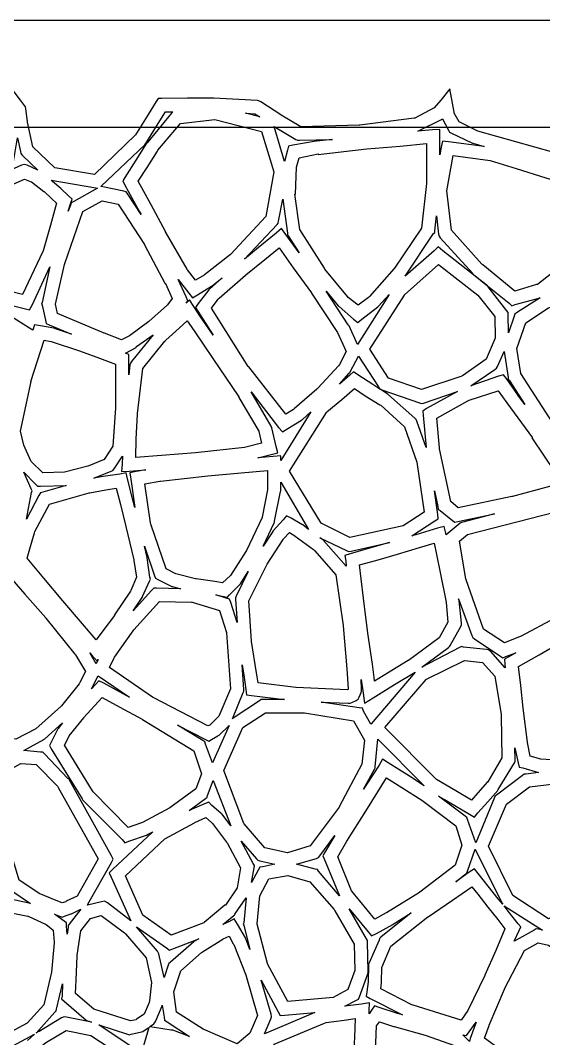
# Model space of a CAD drawing. Extents: x 0 to 84.1, y 0 to 54.9.
# Drawn here: x 56.65 to 67.72, y 33.32 to 54.87 of the extents above; entities that cross this region are included whole.
import ezdxf

# ---------------------------------------------------------------- set-up
doc = ezdxf.new("R2010")
doc.units = 0
doc.layers.add('Layer_1', color=7, linetype='CONTINUOUS')

msp = doc.modelspace()

# ---------------------------------------------------------------- linework, layer by layer
at = {"layer": 'Layer_1', "color": 7}
for points in [[(78.731181, 54.867691), (69.558958, 54.867691), (60.386736, 54.867691), (51.223333, 54.867691), (42.051111, 54.867691), (32.878889, 54.867691), (23.715486, 54.867691), (14.543264, 54.867691), (5.371042, 54.867691), (5.371042, 54.867706)], [(68.341875, 51.960549), (66.331042, 52.524993), (66.304597, 52.533798), (65.934181, 52.719007), (65.828347, 52.904215), (65.828347, 52.921854), (65.79307, 53.115882), (65.740153, 53.415743), (65.546125, 53.177618), (65.405014, 53.018868), (64.99932, 52.798382), (64.981681, 52.798382), (63.835153, 52.648451), (63.817514, 52.648451), (62.582792, 52.613173), (62.168278, 52.860118), (62.159473, 52.868923), (61.736139, 53.142326), (61.709695, 53.159965), (61.665598, 53.16877), (60.739556, 53.221687), (60.730751, 53.221687), (60.183945, 53.221687), (59.63714, 53.212881), (59.566584, 53.212881), (59.522487, 53.151145), (59.293181, 52.780729), (59.081515, 52.44559), (58.217209, 51.607743), (57.379362, 51.748854), (56.911931, 52.189826), (56.797279, 52.710173), (56.797279, 52.727812), (56.762001, 52.992395), (56.753196, 53.036493), (56.735557, 53.062937), (56.647362, 53.17759), (56.497432, 53.380437)], [(59.716458, 52.930702), (59.875208, 52.930702), (59.848764, 52.904257), (59.328417, 52.278077), (59.319612, 52.269271), (59.090306, 51.907674), (58.861, 51.546077), (58.816903, 51.475521), (58.852181, 51.396146), (59.160862, 50.831702), (59.204959, 50.761146), (58.922737, 51.193299), (58.887459, 51.237396), (58.834542, 51.255035), (58.39357, 51.34323), (58.349473, 51.352035), (58.358278, 51.36084), (59.28432, 52.233965), (59.293125, 52.251604), (59.30193, 52.26041), (59.531236, 52.630826), (59.716444, 52.930687), (59.716458, 52.930702)], [(61.409792, 52.904257), (61.612639, 52.886618), (61.718472, 52.824882), (61.409792, 52.904257), (61.409792, 52.904257)], [(32.878889, 52.609928), (42.051111, 52.609928), (51.223333, 52.609928), (60.386736, 52.609928), (69.558958, 52.609928), (78.704722, 52.609928), (78.731166, 52.609928), (79.357347, 52.539372), (79.94825, 52.354164), (80.450958, 52.089581), (80.90075, 51.719164), (81.297625, 51.234094), (81.597486, 50.687289), (81.756236, 50.166942), (81.835611, 49.390831), (81.835611, 43.993331), (81.835611, 38.472358), (81.835611, 32.960206)], [(60.765972, 52.77198), (61.75375, 52.516216), (62.009514, 51.66073), (61.841944, 50.717049), (61.092292, 49.91448), (60.545486, 49.482327), (60.536681, 49.473522), (60.351472, 49.367688), (60.183903, 49.588174), (60.175098, 49.605813), (59.716487, 50.390744), (59.716487, 50.399549), (59.416625, 50.963994), (59.143194, 51.46666), (59.328403, 51.757701), (59.548889, 52.10166), (59.557694, 52.119299), (60.033944, 52.683743), (60.765958, 52.771937), (60.765972, 52.77198)], [(62.018333, 52.622021), (62.476944, 52.348618), (62.512222, 52.330979), (62.556319, 52.330979), (63.253056, 52.348618), (62.917917, 52.31334), (62.909111, 52.31334), (62.415222, 52.225146), (62.327028, 52.207507), (62.300584, 52.119313), (62.238848, 51.881188), (62.018362, 52.622021), (62.018333, 52.622021)], [(65.581389, 52.780785), (65.713681, 52.54266), (65.731319, 52.498563), (65.775417, 52.480924), (66.207569, 52.278077), (66.216375, 52.269271), (66.22518, 52.269271), (66.463305, 52.198716), (65.713652, 52.29573), (65.581389, 52.313326), (65.554945, 52.181035), (65.5285, 52.022285), (65.5285, 52.41034), (65.5285, 52.560271), (65.36975, 52.551465), (65.06107, 52.525021), (65.087514, 52.533827), (65.563764, 52.771952), (65.581403, 52.780757), (65.581389, 52.780785)], [(56.585556, 52.383938), (56.647292, 52.092897), (56.656097, 52.048799), (56.682541, 52.013522), (57.01768, 51.696022), (57.000041, 51.704827), (56.788375, 51.801841), (56.735458, 51.81948), (56.673722, 51.801841), (55.615388, 51.325591), (56.435597, 51.81948), (56.488513, 51.854758), (56.506152, 51.916494), (56.585556, 52.383882), (56.585556, 52.383938)], [(65.24625, 52.260523), (65.24625, 51.907745), (65.24625, 51.422675), (65.24625, 51.41387), (65.140417, 50.470189), (64.567153, 49.623523), (64.558347, 49.614717), (64.038, 49.023815), (64.029195, 49.015009), (64.02039, 49.006204), (63.799903, 48.838635), (63.588237, 49.006204), (63.570598, 49.023843), (63.094348, 49.605926), (63.085543, 49.623565), (62.565195, 50.443773), (62.459362, 51.193426), (62.468167, 51.193426), (62.494612, 51.757871), (62.547528, 51.960718), (62.953223, 52.040093), (62.953223, 52.031288), (63.985098, 52.14594), (64.690653, 52.207676), (65.246278, 52.260593), (65.24625, 52.260523)], [(65.810694, 52.004773), (66.595625, 51.898939), (67.142431, 51.73137), (67.768611, 51.537342), (68.10375, 51.440328), (68.315417, 51.369773), (68.280139, 51.122828), (68.236042, 50.752412), (68.236042, 50.743606), (68.147847, 50.143884), (68.077292, 49.755829), (67.892083, 49.508884), (67.592222, 49.279579), (67.574583, 49.279579), (67.115972, 49.138467), (66.436875, 49.694092), (66.42807, 49.702898), (66.419264, 49.711703), (65.775445, 50.426078), (65.678431, 51.263925), (65.810723, 52.004759), (65.810694, 52.004773)], [(56.735486, 51.510799), (56.876597, 51.449063), (56.885403, 51.449063), (57.141166, 51.246216), (57.149972, 51.246216), (57.308722, 51.096285), (57.414555, 50.999271), (57.282263, 50.531841), (57.132333, 49.993855), (57.123528, 49.976216), (56.691375, 49.067813), (55.6595, 49.323577), (54.768736, 49.843924), (54.54825, 50.293716), (55.483111, 50.955174), (55.50075, 50.96398), (56.735472, 51.510785), (56.735486, 51.510799)], [(57.299931, 51.484355), (58.243611, 51.325605), (58.278889, 51.3168), (57.776181, 51.034577), (57.723264, 51.008133), (57.705625, 50.955217), (57.661528, 50.831744), (57.714444, 51.008133), (57.740889, 51.087508), (57.670333, 51.149244), (57.502764, 51.307994), (57.326375, 51.457925), (57.326375, 51.46673), (57.317569, 51.46673), (57.299931, 51.484369), (57.299931, 51.484355)], [(62.203542, 51.087424), (62.300556, 50.364229), (62.300556, 50.337785), (62.318194, 50.311341), (62.5475, 49.949743), (62.265278, 50.337799), (62.177083, 50.461271), (62.062431, 50.364257), (61.647917, 50.029118), (61.392153, 49.817452), (62.080069, 50.549466), (62.106514, 50.57591), (62.115319, 50.620007), (62.203513, 51.087438), (62.203542, 51.087424)], [(58.375903, 51.052146), (58.719861, 50.98159), (59.275486, 50.126104), (59.275486, 50.117299), (59.707639, 49.30591), (59.716444, 49.297105), (59.857555, 48.979605), (59.760541, 48.847313), (59.742903, 48.829674), (59.372486, 48.503355), (59.363681, 48.494549), (58.957986, 48.194688), (58.940347, 48.185883), (58.790417, 48.106508), (58.428819, 48.247619), (58.420014, 48.247619), (57.432236, 48.662133), (57.388139, 48.86498), (57.582167, 49.702827), (57.590972, 49.720466), (57.970208, 50.822897), (58.375903, 51.052202), (58.375903, 51.052146)], [(65.457917, 50.734646), (65.502014, 50.34659), (65.510819, 50.302493), (65.537263, 50.267215), (66.22518, 49.508743), (66.233985, 49.499938), (66.242791, 49.491132), (66.533832, 49.253007), (66.992444, 48.882591), (67.05418, 48.829674), (67.124735, 48.856118), (67.653902, 48.997229), (67.151194, 48.679729), (67.115916, 48.653285), (67.098277, 48.609188), (66.983624, 48.25641), (66.974819, 48.644466), (66.974819, 48.688563), (66.948375, 48.723841), (66.5515, 49.226549), (66.542694, 49.235354), (66.533889, 49.252993), (65.590208, 49.993827), (65.493194, 50.073202), (65.405, 49.993827), (64.796458, 49.45584), (65.396181, 50.355424), (65.422625, 50.381868), (65.422625, 50.417146), (65.457903, 50.734646), (65.457917, 50.734646)], [(62.124167, 50.055577), (62.424028, 49.632243), (62.812083, 49.103077), (62.812083, 49.094271), (63.350069, 48.282883), (63.358875, 48.265244), (63.544083, 47.859549), (63.402972, 47.586146), (63.385333, 47.559702), (62.944361, 47.083452), (62.926722, 47.065813), (62.450472, 46.651299), (62.432833, 46.633661), (62.265264, 46.536647), (61.480333, 47.533244), (61.471528, 47.542049), (60.695417, 48.776771), (60.836528, 48.970799), (60.845333, 48.979605), (60.854138, 48.98841), (61.409763, 49.473479), (61.418569, 49.482285), (61.824263, 49.808604), (62.124124, 50.055549), (62.124167, 50.055577)], [(55.553666, 49.059008), (56.726653, 48.767966), (56.841305, 48.741522), (56.894222, 48.838536), (57.273458, 49.649925), (57.105889, 48.900272), (57.097083, 48.864994), (57.105889, 48.83855), (57.176444, 48.52105), (57.194083, 48.450494), (57.255819, 48.42405), (57.732069, 48.230022), (57.370472, 48.344675), (57.361667, 48.35348), (57.352861, 48.35348), (57.070639, 48.406397), (56.947167, 48.424036), (56.911889, 48.309383), (56.841334, 48.35348), (55.897653, 48.944383)], [(65.502014, 49.702785), (66.331042, 49.050146), (66.692639, 48.600354), (66.701444, 48.141743), (66.507416, 47.700771), (66.004708, 47.347993), (65.96943, 47.330354), (65.140403, 47.056952), (64.443666, 47.295077), (64.046791, 47.912438), (64.778805, 49.050146), (64.778805, 49.058951), (65.502, 49.702771), (65.502014, 49.702785)], [(60.915903, 49.420591), (60.651319, 49.182466), (60.642514, 49.173661), (60.633709, 49.164855), (60.413223, 48.873814), (60.351487, 48.794439), (60.404403, 48.715064), (60.730723, 48.203536), (60.571973, 48.432841), (60.4485, 48.61805), (60.316209, 48.812077), (60.228014, 48.953189), (60.157459, 48.882633), (60.192737, 48.93555), (60.157459, 49.014925), (59.989889, 49.385341), (60.210375, 49.0943), (60.28975, 48.997286), (60.395584, 49.059022), (60.695445, 49.24423), (60.70425, 49.253036), (60.915917, 49.420605), (60.915903, 49.420591)], [(63.120764, 49.138397), (63.376528, 48.829716), (63.385333, 48.820911), (63.394138, 48.812106), (63.702819, 48.547522), (63.791013, 48.476967), (63.879208, 48.547522), (64.214347, 48.803286), (64.223152, 48.812092), (64.231957, 48.820897), (64.452444, 49.067841), (63.782166, 48.009508), (63.605777, 48.406383), (63.596972, 48.415188), (63.588166, 48.423994), (63.120736, 49.138369), (63.120764, 49.138397)], [(68.306597, 48.935564), (68.765208, 48.626883), (68.774014, 48.618078), (69.15325, 48.133008), (69.223805, 47.083495), (69.223805, 47.074689), (69.223805, 47.065884), (69.162069, 46.051648), (68.906305, 45.575398), (68.888666, 45.548954), (68.729916, 45.381384), (68.66818, 45.310829), (68.333041, 45.76944), (67.900889, 46.360342), (67.909694, 46.360342), (67.239416, 47.392217), (67.160041, 47.921384), (67.34525, 48.46819), (67.830319, 48.78569), (67.847958, 48.794495), (68.306569, 48.935606), (68.306597, 48.935564)], [(60.175069, 48.512202), (60.210347, 48.459286), (60.342639, 48.274077), (60.721875, 47.709633), (61.268681, 46.898244), (61.268681, 46.889439), (61.692014, 46.175064), (61.692014, 46.166258), (61.75375, 45.919314), (61.392153, 45.831119), (60.351458, 45.716467), (59.637083, 45.66355), (59.090278, 45.619453), (59.099083, 46.007508), (59.125527, 46.536675), (59.125527, 46.54548), (59.24018, 47.49798), (59.707611, 48.080064), (59.716416, 48.088869), (59.725221, 48.097674), (60.007444, 48.353438), (60.175013, 48.512188), (60.175069, 48.512202)], [(57.15, 48.097717), (57.299931, 48.071272), (57.899653, 47.877245), (58.322986, 47.718495), (58.658125, 47.595022), (58.658125, 47.180508), (58.658125, 46.6778), (58.658125, 46.668995), (58.605208, 45.857606), (58.42, 45.575384), (58.093681, 45.443092), (58.076042, 45.434287), (57.582153, 45.310814), (57.123542, 45.293176), (56.876597, 45.531301), (56.867792, 45.548939), (56.717861, 45.875259), (56.647306, 46.17512), (56.876611, 47.224634), (56.867806, 47.224634), (57.150028, 48.097759), (57.15, 48.097717)], [(59.460694, 48.212341), (59.002083, 47.647897), (58.975639, 47.612619), (58.966834, 47.577341), (58.94039, 47.365674), (58.94039, 47.700813), (58.94039, 47.797827), (58.869834, 47.824271), (59.09914, 47.947744), (59.09914, 47.956549), (59.107945, 47.965354), (59.460723, 48.212299), (59.460694, 48.212341)], [(66.886667, 47.859507), (66.974861, 47.312701), (66.974861, 47.277424), (66.9925, 47.250979), (67.327639, 46.739452), (67.177708, 46.933479), (67.177708, 46.942285), (66.939583, 47.286243), (66.877847, 47.365618), (66.772014, 47.339174), (66.181111, 47.136327), (66.692639, 47.480285), (66.727917, 47.506729), (66.745556, 47.542007), (66.886667, 47.859507), (66.886667, 47.859507)], [(63.808681, 47.762507), (64.232014, 47.109868), (64.258458, 47.065771), (64.108528, 47.162785), (63.791028, 47.365632), (63.702833, 47.427368), (63.623458, 47.356813), (63.402972, 47.171604), (63.605819, 47.40091), (63.623458, 47.409715), (63.632263, 47.427354), (63.808652, 47.762493), (63.808681, 47.762507)], [(61.533264, 47.004049), (62.115347, 46.254396), (62.194722, 46.157382), (62.309375, 46.227938), (62.600417, 46.404327), (62.609222, 46.413132), (62.618027, 46.421937), (62.794416, 46.580687), (62.159416, 45.557632), (62.159416, 45.654646), (62.000666, 45.637007), (61.674347, 45.610563), (61.956569, 45.681118), (62.09768, 45.716396), (62.062402, 45.848688), (61.974208, 46.245563), (61.965403, 46.263202), (61.956597, 46.28084), (61.533264, 47.004035), (61.533264, 47.004049)], [(63.720486, 47.074576), (63.949792, 46.924646), (64.258472, 46.730618), (64.276111, 46.721813), (64.778819, 46.263202), (65.043403, 45.522368), (65.193333, 44.464035), (64.752361, 44.172993), (63.623472, 43.926049), (63.014931, 44.22591), (62.344653, 45.32834), (63.129583, 46.571882), (63.138389, 46.580687), (63.455889, 46.845271), (63.720472, 47.074576), (63.720486, 47.074576)], [(64.267292, 47.065771), (64.302569, 47.048132), (65.096319, 46.774729), (65.140417, 46.75709), (65.184514, 46.765896), (65.898889, 47.01284), (65.24625, 46.651243), (65.166875, 46.598326), (65.17568, 46.510132), (65.237416, 45.831035), (65.043389, 46.38666), (65.02575, 46.421937), (64.999306, 46.448382), (64.443681, 46.942271), (64.434875, 46.951076), (64.42607, 46.959881), (64.26732, 47.065715), (64.267292, 47.065771)], [(66.763194, 47.030493), (66.948403, 46.774729), (67.486389, 46.033896), (67.477584, 46.033896), (67.971472, 45.301882), (68.077306, 45.081396), (67.85682, 45.002021), (67.848014, 45.002021), (67.063084, 44.790354), (67.054278, 44.790354), (65.916528, 44.552215), (65.757778, 44.684507), (65.519653, 45.804576), (65.519653, 45.822215), (65.466736, 46.448396), (66.119375, 46.818812), (66.145819, 46.827618), (66.76318, 47.030465), (66.763194, 47.030493)], [(58.808056, 45.645855), (58.79925, 45.478285), (58.790445, 45.319535), (58.949195, 45.32834), (59.301973, 45.354785), (59.099125, 45.319507), (58.966834, 45.293063), (58.984473, 45.160771), (59.072667, 44.561049), (59.037389, 44.69334), (58.913917, 45.16959), (58.887473, 45.293063), (58.755181, 45.266618), (58.402403, 45.213702), (58.199556, 45.178424), (58.569973, 45.328355), (58.605251, 45.345993), (58.631695, 45.381271), (58.808084, 45.645855), (58.808056, 45.645855)], [(56.717847, 45.310758), (56.964792, 45.054994), (57.008889, 45.010897), (57.070625, 45.010897), (57.617431, 45.028536), (57.123542, 44.887425), (57.070625, 44.869786), (57.035347, 44.816869), (56.779583, 44.314161), (56.885417, 44.878605), (56.894222, 44.913883), (56.876583, 44.95798), (56.717833, 45.310758), (56.717847, 45.310758)], [(61.877222, 45.346008), (61.877222, 45.213716), (61.877222, 44.957952), (61.877222, 44.931508), (61.762569, 44.358244), (61.762569, 44.349439), (61.43625, 43.652702), (61.418611, 43.626258), (61.092292, 43.12355), (60.924722, 42.9648), (60.765972, 42.991244), (60.369097, 43.05298), (60.351458, 43.05298), (59.936944, 43.158814), (59.734097, 43.264647), (59.407778, 44.208327), (59.398972, 44.234772), (59.28432, 45.063799), (59.60182, 45.116716), (59.610625, 45.116716), (60.616042, 45.231369), (61.321597, 45.293105), (61.877222, 45.346022), (61.877222, 45.346008)], [(62.159444, 45.099049), (62.750347, 44.093632), (62.626875, 44.190646), (62.61807, 44.199452), (62.609264, 44.199452), (62.379959, 44.331743), (62.282945, 44.38466), (62.212389, 44.296465), (62.000723, 44.06716), (61.991917, 44.058355), (61.991917, 44.049549), (61.78907, 43.740869), (62.018376, 44.234758), (62.027181, 44.252396), (62.027181, 44.270035), (62.150653, 44.896216), (62.159459, 44.913855), (62.159459, 44.931494), (62.159459, 45.099063), (62.159444, 45.099049)], [(58.675764, 44.966743), (58.763958, 44.622785), (58.878611, 44.155354), (59.046181, 43.449799), (59.046181, 43.440993), (59.107917, 43.088216), (58.984444, 42.805993), (58.975639, 42.788355), (58.6405, 42.285646), (58.6405, 42.276841), (58.393556, 41.950521), (58.252445, 41.756494), (57.961403, 42.100452), (57.546889, 42.585521), (57.141195, 43.061771), (56.788417, 43.485105), (56.858972, 43.732049), (56.947167, 44.023091), (56.955972, 44.049535), (57.264653, 44.631618), (58.1025, 44.869743), (58.120139, 44.869743), (58.455278, 44.93148), (58.675764, 44.966757), (58.675764, 44.966743)], [(65.413819, 44.913827), (65.484375, 44.578688), (65.49318, 44.525771), (65.537278, 44.499327), (65.793041, 44.28766), (65.845958, 44.252382), (65.907694, 44.261188), (66.683805, 44.428757), (66.013528, 44.252368), (65.987083, 44.243563), (65.960639, 44.225924), (65.704875, 44.014257), (65.660778, 43.97898), (65.651973, 44.014257), (65.616695, 44.155368), (65.475584, 44.120091), (65.016973, 43.97898), (64.937598, 43.961341), (65.422667, 44.278841), (65.493223, 44.322938), (65.484417, 44.411132), (65.413862, 44.913841), (65.413819, 44.913827)], [(68.430069, 44.54341), (68.685833, 43.643827), (68.677028, 43.643827), (68.871056, 42.753063), (68.64175, 42.611952), (68.64175, 42.620757), (67.962653, 42.215062), (67.248278, 41.835826), (67.230639, 41.827021), (66.8955, 41.694729), (66.454528, 41.985771), (66.084111, 43.026465), (66.075306, 43.05291), (65.943014, 43.84666), (66.110584, 43.987771), (67.953848, 44.464021), (67.962653, 44.464021), (68.430084, 44.543396), (68.430069, 44.54341)], [(62.344653, 44.031896), (62.459306, 43.961341), (62.468111, 43.952535), (62.856166, 43.670313), (62.873805, 43.652674), (63.323597, 43.132327), (63.482347, 42.065174), (63.482347, 42.056369), (63.561722, 41.147966), (63.588166, 40.724633), (63.588166, 40.715827), (63.579361, 40.707022), (63.579361, 40.698217), (63.570556, 40.698217), (62.485764, 40.751133), (62.476959, 40.751133), (61.683209, 40.848147), (61.647931, 41.059814), (61.542097, 41.721272), (61.542097, 41.730078), (61.480361, 42.585564), (61.868417, 43.361675), (62.212375, 43.882022), (62.221181, 43.899661), (62.344653, 44.031953), (62.344653, 44.031896)], [(59.275486, 43.740869), (59.487153, 43.114688), (59.504792, 43.061771), (59.557708, 43.035327), (59.839931, 42.894216), (59.848736, 42.885411), (59.866375, 42.885411), (60.033944, 42.841314), (59.531236, 42.850119), (59.4695, 42.850119), (59.425403, 42.806022), (59.037347, 42.373869), (59.222555, 42.656091), (59.231361, 42.664896), (59.231361, 42.673702), (59.381291, 43.000021), (59.39893, 43.044118), (59.390125, 43.088216), (59.328389, 43.49391), (59.328389, 43.502715), (59.275472, 43.74084), (59.275486, 43.740869)], [(62.988472, 43.917258), (63.552917, 43.652674), (63.597014, 43.62623), (63.649931, 43.635035), (64.461319, 43.820244), (64.090903, 43.71441), (63.632292, 43.582119), (63.517639, 43.546841), (63.535278, 43.423369), (63.544083, 43.317535), (63.067833, 43.864341), (63.059028, 43.873146), (63.041389, 43.881952), (62.988472, 43.917229), (62.988472, 43.917258)], [(65.405, 43.802605), (65.457917, 43.56448), (65.537292, 43.185244), (65.660764, 42.559063), (65.660764, 42.550258), (65.696042, 42.135744), (65.510833, 41.800605), (64.867014, 41.324355), (64.858209, 41.324355), (64.417236, 41.050952), (64.143834, 40.883383), (64.135028, 40.962758), (64.09975, 41.24498), (64.002737, 41.897619), (63.914542, 42.638452), (63.861625, 43.052966), (63.826348, 43.344008), (64.170306, 43.441022), (64.628917, 43.573313), (65.096348, 43.714424), (65.405028, 43.802619), (65.405, 43.802605)], [(56.373889, 43.149994), (56.744306, 42.726661), (57.185278, 42.223952), (57.185278, 42.215147), (57.802639, 41.456675), (57.811444, 41.439036), (58.023111, 41.086258), (57.908458, 40.856953), (57.890819, 40.830508), (57.520403, 40.363078), (57.502764, 40.345439), (56.973597, 39.878008), (56.550264, 39.657522), (56.197486, 39.70162), (55.765333, 40.583564), (55.412555, 42.056411), (56.012278, 42.903078), (56.241583, 43.053008), (56.373875, 43.150022), (56.373889, 43.149994)], [(61.471528, 43.202911), (61.215764, 42.682564), (61.198125, 42.647286), (61.198125, 42.612008), (61.233403, 42.126939), (61.101111, 42.550272), (61.074667, 42.620827), (61.004111, 42.638466), (60.783625, 42.709022), (60.951195, 42.673744), (61.02175, 42.656105), (61.074667, 42.709022), (61.286334, 42.920689), (61.295139, 42.929494), (61.303944, 42.947133), (61.471514, 43.202897), (61.471528, 43.202911)], [(59.592986, 42.56784), (60.272083, 42.559035), (60.280889, 42.559035), (60.862972, 42.382646), (61.012903, 41.915215), (61.012903, 41.90641), (61.092278, 40.724605), (60.845333, 40.142521), (60.677764, 39.974952), (60.660125, 39.957313), (60.616028, 39.939674), (59.46068, 40.539396), (59.443041, 40.548202), (58.534639, 41.174382), (58.631653, 41.377229), (58.640458, 41.394868), (59.037333, 41.950493), (59.046138, 41.968132), (59.592944, 42.567854), (59.592986, 42.56784)], [(65.925347, 42.629576), (66.207569, 41.853465), (66.225208, 41.809368), (66.260486, 41.782924), (66.798472, 41.421327), (66.860208, 41.377229), (66.921944, 41.403674), (67.133611, 41.483049), (66.974861, 41.394854), (66.895486, 41.350757), (66.904291, 41.253743), (66.913097, 41.165549), (66.604416, 41.509507), (66.560319, 41.544785), (66.516222, 41.55359), (66.031152, 41.606507), (65.987055, 41.615312), (65.942958, 41.597673), (65.149208, 41.183159), (65.713652, 41.597673), (65.731291, 41.615312), (65.74893, 41.641756), (65.969416, 42.038631), (65.987055, 42.073909), (65.987055, 42.118006), (65.934138, 42.585437), (65.934138, 42.594242), (65.925333, 42.62952), (65.925347, 42.629576)], [(69.047431, 42.206271), (69.117986, 41.976966), (69.364931, 41.174396), (69.356125, 41.174396), (69.59425, 40.16016), (69.4355, 39.630993), (69.135639, 39.260577), (68.359528, 39.190021), (68.333084, 39.190021), (67.662806, 39.234118), (67.44232, 39.295855), (67.380584, 39.586896), (67.380584, 39.595702), (67.292389, 40.310077), (67.239473, 40.795146), (67.195375, 41.192021), (67.627528, 41.438965), (68.139056, 41.738827), (68.86225, 42.126882), (68.871056, 42.135687), (69.047445, 42.206243), (69.047431, 42.206271)], [(58.120139, 41.483176), (58.155417, 41.439078), (58.270069, 41.306787), (58.296514, 41.342064), (58.252416, 41.25387), (58.120125, 41.483176), (58.120139, 41.483176)], [(61.339236, 41.227313), (61.374514, 41.015646), (61.418611, 40.706966), (61.43625, 40.592313), (61.542083, 40.583508), (62.238819, 40.495313), (61.780208, 40.495313), (61.744931, 40.495313), (61.709653, 40.468869), (61.171667, 40.116091), (61.136389, 40.089647), (61.365694, 40.645272), (61.3745, 40.671716), (61.3745, 40.706994), (61.339222, 41.227341), (61.339236, 41.227313)], [(66.048819, 41.324313), (66.428056, 41.280215), (66.692639, 40.989174), (66.824931, 40.177785), (66.824931, 40.151341), (66.842569, 39.260577), (66.542708, 38.757868), (66.533903, 38.757868), (66.331056, 38.519743), (66.198764, 38.369813), (65.863625, 38.563841), (65.457931, 38.801966), (65.449125, 38.810771), (64.364334, 39.904382), (65.237459, 40.918618), (65.246264, 40.927424), (66.048834, 41.324299), (66.048819, 41.324313)], [(58.296528, 40.997979), (58.957986, 40.548187), (58.887431, 40.583465), (58.411181, 40.839229), (58.305347, 40.892146), (58.234792, 40.812771), (58.155417, 40.724576), (58.296528, 40.997979), (58.296528, 40.997979)], [(65.008125, 41.077396), (64.073264, 39.983785), (64.064459, 39.97498), (63.914528, 40.248383), (63.888084, 40.310119), (63.817528, 40.318924), (63.014959, 40.442396), (63.588223, 40.415952), (63.63232, 40.415952), (63.667598, 40.433591), (63.755792, 40.477688), (63.799889, 40.504133), (63.817528, 40.54823), (63.861625, 40.645244), (63.870431, 40.680521), (63.870431, 40.706966), (63.861625, 40.918632), (63.905723, 40.627591), (63.932167, 40.415924), (64.117375, 40.530577), (64.567167, 40.812799), (65.008139, 41.077382), (65.008125, 41.077396)], [(58.375903, 40.53941), (58.755139, 40.336563), (59.222569, 40.080799), (59.231375, 40.071994), (60.316166, 39.410536), (60.483736, 38.925466), (60.360264, 38.607966), (59.813458, 38.202272), (59.231375, 37.893591), (59.213736, 37.884786), (58.931514, 37.787772), (58.19068, 38.546244), (58.173041, 38.563883), (57.582139, 39.534022), (57.670333, 39.710411), (57.679138, 39.72805), (57.987819, 40.107286), (57.987819, 40.116091), (58.217125, 40.363036), (58.375875, 40.539424), (58.375903, 40.53941)], [(61.833125, 40.213091), (62.644514, 40.213091), (62.662153, 40.213091), (63.702847, 40.045521), (63.932153, 39.639827), (63.879236, 39.128299), (63.402986, 38.237535), (63.394181, 38.219896), (62.785639, 37.399688), (62.300556, 37.249715), (61.824306, 37.355549), (61.383333, 37.867076), (61.374528, 37.875882), (60.951195, 38.995951), (61.356889, 39.904354), (61.833139, 40.213034), (61.833125, 40.213091)], [(57.538056, 40.00141), (57.449861, 39.886757), (57.441056, 39.869118), (57.43225, 39.860313), (57.299959, 39.59573), (57.264681, 39.525174), (57.299959, 39.454619), (57.952598, 38.396285), (57.961403, 38.378646), (57.970208, 38.369841), (58.799236, 37.531994), (58.860972, 37.461438), (58.940347, 37.496716), (59.319583, 37.629008), (59.328389, 37.629008), (59.337194, 37.637813), (59.451847, 37.699549), (58.596361, 36.89698), (58.525805, 36.826424), (58.569902, 36.73823), (58.984416, 35.812188), (58.490527, 36.191424), (58.428791, 36.226702), (58.367055, 36.217897), (58.067194, 36.147341), (58.075999, 36.16498), (58.578708, 37.046924), (58.613985, 37.11748), (58.578708, 37.188036), (57.679124, 38.801994), (57.670319, 38.819633), (57.65268, 38.828438), (57.158791, 39.348785), (57.123513, 39.384063), (57.070597, 39.384063), (56.717819, 39.419341), (57.141152, 39.648646), (57.149958, 39.657452), (57.167597, 39.666257), (57.538013, 40.001396), (57.538056, 40.00141)], [(59.972222, 39.957327), (60.563125, 39.648646), (60.633681, 39.613369), (60.695417, 39.648646), (60.827708, 39.728021), (60.836514, 39.736827), (60.854153, 39.745632), (61.065819, 39.948479), (60.713041, 39.154729), (60.563111, 39.551604), (60.554306, 39.604521), (60.510208, 39.630965), (59.972222, 39.957285), (59.972222, 39.957327)], [(64.214375, 39.657424), (65.193333, 38.669646), (64.884653, 38.872493), (64.434861, 39.154715), (64.311389, 39.23409), (64.240833, 39.110618), (63.97625, 38.696104), (63.914514, 38.59909), (64.143819, 39.022424), (64.161458, 39.048868), (64.161458, 39.075312), (64.214375, 39.657395), (64.214375, 39.657424)], [(67.115972, 39.472258), (67.186528, 39.154758), (67.204167, 39.066563), (67.283542, 39.048924), (67.618681, 38.95191), (67.345278, 38.916633), (67.31, 38.916633), (67.274722, 38.890188), (66.727917, 38.475674), (66.701472, 38.458036), (66.683834, 38.422758), (66.286959, 37.461438), (66.11057, 37.955327), (66.101764, 37.999424), (66.066487, 38.025869), (65.502042, 38.449202), (65.722528, 38.32573), (66.154681, 38.069966), (66.260514, 38.00823), (66.33107, 38.096424), (66.542737, 38.334549), (66.754403, 38.572674), (66.754403, 38.58148), (66.763209, 38.590285), (67.107167, 39.154729), (67.124806, 39.190007), (67.124806, 39.225285), (67.116, 39.472229), (67.115972, 39.472258)], [(56.656111, 39.14598), (56.982431, 39.119536), (57.432222, 38.660925), (57.449861, 38.634481), (58.296528, 37.126356), (57.846736, 36.332606), (57.617431, 36.226773), (57.608625, 36.217967), (57.52925, 36.191523), (57.405778, 36.24444), (57.044181, 36.39437), (57.017737, 36.412009), (56.620862, 36.676592), (56.462112, 37.214579), (56.382737, 37.884856), (56.382737, 37.893662), (56.347459, 38.519842), (56.347459, 38.528648), (56.347459, 38.546286), (56.400375, 39.004898), (56.656139, 39.146009), (56.656111, 39.14598)], [(64.399583, 38.837356), (64.725903, 38.634509), (65.166875, 38.352287), (65.17568, 38.343482), (65.863597, 37.823134), (65.995889, 37.41744), (65.854778, 36.994107), (65.105125, 36.420843), (65.096319, 36.412037), (64.399583, 35.979885), (64.390778, 35.979885), (64.152653, 35.847593), (63.667584, 36.438496), (63.658778, 36.447301), (63.367737, 37.170495), (63.561764, 37.496815), (63.958639, 38.131815), (64.214403, 38.546329), (64.399612, 38.83737), (64.399583, 38.837356)], [(60.730694, 38.784468), (61.101111, 37.823148), (60.915903, 38.070093), (60.907097, 38.078898), (60.898292, 38.087704), (60.695445, 38.264092), (60.633709, 38.325829), (60.545514, 38.290551), (60.219195, 38.14944), (60.563153, 38.405204), (60.598431, 38.431648), (60.607236, 38.466926), (60.730709, 38.784426), (60.730694, 38.784468)], [(68.130208, 38.731551), (68.147847, 38.731551), (68.976875, 38.581621), (69.294375, 37.867246), (69.30318, 37.840801), (69.391375, 37.399829), (69.47075, 37.06469), (69.373736, 36.773649), (68.862208, 36.323857), (67.830333, 35.856426), (67.071861, 36.350315), (66.560333, 37.39101), (66.939569, 38.281774), (67.424639, 38.65219), (68.130194, 38.731565), (68.130208, 38.731551)], [(60.571944, 37.999424), (60.695417, 37.893591), (60.713056, 37.875952), (61.012917, 37.479077), (61.021722, 37.461438), (61.303944, 36.932272), (61.233389, 36.508938), (60.986444, 36.147341), (60.977639, 36.147341), (60.536667, 35.776924), (60.527861, 35.768119), (59.839945, 35.512355), (59.240222, 35.935689), (58.869806, 36.764716), (59.707653, 37.549647), (60.333834, 37.884786), (60.342639, 37.893591), (60.571944, 37.999424), (60.571944, 37.999424)], [(61.321597, 37.496758), (61.647917, 37.126342), (61.674361, 37.099898), (61.718458, 37.082259), (62.035958, 37.011703), (61.780194, 36.958786), (61.718458, 36.949981), (61.68318, 36.888245), (61.542069, 36.623662), (61.594986, 36.932342), (61.603791, 36.985259), (61.577347, 37.029356), (61.321583, 37.496787), (61.321597, 37.496758)], [(63.305972, 37.620231), (63.085486, 37.249814), (63.050208, 37.188078), (63.076653, 37.126342), (63.402972, 36.341411), (62.962, 36.861758), (62.935556, 36.897036), (62.891458, 36.905842), (62.494583, 37.011675), (62.917917, 37.135147), (62.962014, 37.152786), (62.988458, 37.188064), (63.305958, 37.620217), (63.305972, 37.620231)], [(66.278125, 37.329231), (66.842569, 36.191523), (66.860208, 36.165079), (66.763194, 36.279732), (66.551528, 36.544315), (66.339861, 36.817718), (66.260486, 36.914732), (66.145833, 36.844176), (65.863611, 36.641329), (66.057639, 36.791259), (66.092917, 36.817704), (66.110556, 36.861801), (66.278125, 37.329231), (66.278125, 37.329231)], [(62.309375, 36.773479), (62.776806, 36.641188), (63.288333, 36.050285), (63.305972, 36.023841), (63.711667, 35.318285), (63.729306, 34.76266), (63.579375, 34.356966), (63.270694, 34.189396), (62.309375, 34.110021), (61.877222, 34.903771), (61.877222, 34.912577), (61.656736, 35.741604), (61.656736, 35.75041), (61.718472, 36.341312), (61.903681, 36.70291), (62.309375, 36.773465), (62.309375, 36.773479)], [(56.426791, 36.473773), (56.858944, 36.182732), (56.373875, 36.288565)], [(66.207569, 36.535368), (66.331042, 36.376618), (66.542708, 36.103216), (66.754375, 35.838632), (66.904306, 35.644605), (66.710278, 35.185993), (66.480972, 34.665646), (66.480972, 34.656841), (66.119375, 33.916008), (65.978264, 33.71316), (64.964028, 34.03066), (64.937584, 34.039466), (64.276125, 34.374605), (64.293764, 34.498077), (64.293764, 34.506882), (64.293764, 34.515687), (64.302569, 34.824368), (64.487778, 35.27416), (65.272708, 35.90034), (65.281514, 35.90034), (65.793041, 36.253118), (66.207555, 36.53534), (66.207569, 36.535368)], [(61.427431, 36.297258), (61.374514, 35.768091), (61.365709, 35.741647), (61.374514, 35.724008), (61.506806, 35.203661), (61.418611, 35.432966), (61.418611, 35.441771), (61.409806, 35.450577), (61.242236, 35.741618), (61.171681, 35.856271), (61.057028, 35.794535), (60.933556, 35.732799), (61.162861, 35.926827), (61.1805, 35.935632), (61.189306, 35.953271), (61.427431, 36.297229), (61.427431, 36.297258)], [(56.382708, 35.997425), (56.806042, 35.90923), (56.814847, 35.90923), (57.194083, 35.732841), (57.220527, 35.715202), (57.344, 35.618189), (57.361638, 35.362425), (57.361638, 35.344786), (57.308722, 34.727425), (57.141152, 34.039508), (56.788375, 33.651452), (56.435597, 33.457425), (56.100458, 33.68673), (55.809416, 34.110064), (55.685944, 34.753883), (55.685944, 34.771522), (55.685944, 34.780327), (55.730041, 35.406508), (56.003444, 35.776924), (56.38268, 35.997411), (56.382708, 35.997425)], [(57.926111, 36.059161), (57.679167, 35.741661), (57.661528, 35.715217), (57.661528, 35.679939), (57.635084, 35.530008), (57.626278, 35.697578), (57.626278, 35.768133), (57.573333, 35.803326), (57.370486, 35.953257), (57.476319, 35.90916), (57.529236, 35.891521), (57.582153, 35.90916), (57.714444, 35.962076), (57.72325, 35.962076), (57.732055, 35.962076), (57.926083, 36.05909), (57.926111, 36.059161)], [(63.605833, 36.067966), (64.011528, 35.582897), (64.082083, 35.494702), (64.187917, 35.547619), (64.531875, 35.732827), (64.54068, 35.732827), (64.54068, 35.741633), (64.919916, 35.979758), (64.276097, 35.46823), (64.249653, 35.441786), (64.240847, 35.406508), (64.029181, 34.921438), (64.020375, 34.894994), (64.020375, 34.86855), (64.01157, 34.533411), (64.01157, 34.524606), (63.985126, 34.312939), (63.967487, 34.215925), (64.055681, 34.171828), (64.734779, 33.82787), (64.637765, 33.854314), (64.628959, 33.854314), (64.240904, 33.977786), (64.14389, 34.013064), (64.082154, 33.924869), (64.029237, 33.845494), (64.029237, 33.90723), (64.038043, 34.0748), (63.870473, 34.048356), (63.517695, 34.004258), (63.76464, 34.13655), (63.808737, 34.154189), (63.826376, 34.207106), (64.002765, 34.692175), (64.01157, 34.718619), (64.01157, 34.745064), (63.993931, 35.362425), (63.993931, 35.397702), (63.976292, 35.43298), (63.605876, 36.06798), (63.605833, 36.067966)], [(66.886667, 36.129688), (67.698056, 35.61816), (67.618681, 35.635799), (67.565764, 35.644605), (67.521667, 35.61816), (67.142431, 35.406494), (67.098333, 35.379993), (67.204167, 35.609299), (67.239444, 35.688674), (67.186528, 35.75041), (66.974861, 36.014993), (66.886667, 36.129646), (66.886667, 36.129688)], [(58.358264, 35.926869), (58.852153, 35.556452), (58.869792, 35.538814), (59.310764, 35.027286), (59.425417, 34.506939), (59.381319, 34.118883), (59.372514, 34.083605), (59.266681, 33.836661), (59.107931, 33.730827), (59.099125, 33.722022), (58.975653, 33.695578), (58.199542, 33.942522), (57.811487, 34.277661), (57.829125, 34.559883), (57.846764, 35.071411), (57.846764, 35.08905), (57.926139, 35.600578), (58.128987, 35.865161), (58.358292, 35.926897), (58.358264, 35.926869)], [(59.107917, 35.688772), (59.742917, 35.238981), (59.804653, 35.194883), (59.875208, 35.221328), (60.422014, 35.432994), (60.333819, 35.380078), (60.325014, 35.380078), (60.316209, 35.371272), (59.82232, 34.93912), (59.787042, 34.912675), (59.778237, 34.877398), (59.690042, 34.612814), (59.57539, 35.115523), (59.566584, 35.141967), (59.548889, 35.168326), (59.107917, 35.688674), (59.107917, 35.688772)], [(61.065833, 35.485953), (61.154028, 35.327203), (61.162833, 35.309564), (61.427416, 34.648106), (61.427416, 34.639301), (61.665541, 33.810273), (61.506791, 33.439856), (61.233389, 33.210551), (60.519014, 33.519231), (59.954569, 33.880829), (59.892833, 34.312981), (60.042764, 34.753954), (60.483736, 35.142009), (60.501375, 35.159648), (60.933528, 35.424231), (60.942333, 35.433037), (61.065805, 35.485953), (61.065833, 35.485953)], [(67.609861, 35.344842), (67.830347, 35.300745), (67.980278, 35.186092), (68.42125, 34.048384), (68.42125, 34.039579), (68.747569, 32.954787), (68.694653, 32.893051), (68.677014, 32.875412), (68.394792, 32.690204), (68.377153, 32.681398), (68.059653, 32.513829), (67.892083, 32.452093), (67.107153, 32.875426), (67.089514, 32.884231), (66.472153, 33.334023), (66.569167, 33.598606), (66.569167, 33.607412), (66.895486, 34.365884), (66.895486, 34.374689), (67.318819, 35.186078), (67.609861, 35.344828), (67.609861, 35.344842)], [(57.538056, 34.480579), (57.52925, 34.224815), (57.520445, 34.163079), (57.573362, 34.110162), (58.040792, 33.713287), (58.067236, 33.695648), (58.093681, 33.686843), (58.155417, 33.669204), (57.62625, 33.775038), (57.573333, 33.783843), (57.520417, 33.757399), (57.044167, 33.475176), (57.026528, 33.475176), (57.017722, 33.466371), (56.982445, 33.439927), (57.37932, 33.880899), (57.405764, 33.907343), (57.414569, 33.942621), (57.538041, 34.480607), (57.538056, 34.480579)], [(61.744931, 34.559954), (62.106528, 33.889676), (62.150625, 33.810301), (62.247639, 33.819107), (62.882639, 33.872023), (61.850764, 33.43987), (61.815486, 33.422232), (61.947778, 33.739732), (61.965417, 33.783829), (61.956611, 33.836745), (61.744945, 34.55994), (61.744931, 34.559954)], [(59.645903, 34.030618), (59.69, 33.774854), (59.698805, 33.713118), (59.751722, 33.67784), (60.227972, 33.36916), (59.875194, 33.501451), (59.857555, 33.501451), (59.839916, 33.501451), (59.487139, 33.554368), (59.381305, 33.572007), (59.4695, 33.633743), (59.495944, 33.660187), (59.513583, 33.695465), (59.645875, 34.012965), (59.645875, 34.030604), (59.645903, 34.030618)], [(58.305347, 33.616104), (58.913889, 33.413257), (58.957986, 33.404452), (58.993264, 33.413257), (59.21375, 33.466174), (59.240194, 33.474979), (59.266638, 33.492618), (59.363652, 33.554354), (59.337208, 33.45734), (59.019708, 32.381368), (59.010903, 33.069284), (59.010903, 33.148659), (58.949167, 33.183937), (58.305347, 33.61609), (58.305347, 33.616104)], [(63.738125, 33.748509), (63.720486, 33.342814), (63.685208, 32.77837), (63.685208, 32.760731), (63.579375, 31.843509), (63.57057, 31.808231), (63.367722, 31.331981), (62.944389, 31.049759), (62.194736, 31.287884), (61.771403, 31.596564), (61.700847, 32.187467), (62.018347, 33.201703), (63.0855, 33.651495), (63.120778, 33.6603), (63.500014, 33.713217), (63.738139, 33.748495), (63.738125, 33.748509)], [(64.249653, 33.677953), (64.549514, 33.580939), (64.558319, 33.580939), (65.219778, 33.395731), (65.837139, 33.175245), (65.987069, 33.025314), (65.898875, 32.690175), (65.890069, 32.672536), (65.607847, 32.002259), (65.599042, 31.993453), (65.281542, 31.384912), (65.175709, 31.234981), (65.052236, 31.270259), (64.620084, 31.393731), (64.337861, 31.490745), (64.152653, 31.543662), (64.152653, 32.064009), (64.152653, 32.68137), (64.152653, 32.690175), (64.187931, 33.589759), (64.249667, 33.677953), (64.249653, 33.677953)], [(66.295764, 33.669148), (66.172292, 33.325189), (66.154653, 33.263453), (66.013542, 33.404564), (66.092917, 33.386926), (66.145833, 33.466301), (66.295764, 33.669148), (66.295764, 33.669148)], [(56.488499, 33.166341), (56.94711, 33.413285), (56.79718, 33.280993)], [(57.617431, 33.492632), (58.137778, 33.386799), (58.728681, 32.998743), (58.746319, 32.055062), (58.614028, 31.46416), (58.367083, 31.375965), (57.970208, 31.534715), (57.405764, 32.187354), (57.396959, 32.196159), (57.088278, 32.628312), (56.850153, 32.954632), (56.973625, 33.060465), (57.185292, 33.236854), (57.202931, 33.245659), (57.617445, 33.492604), (57.617431, 33.492632)]]:
    msp.add_lwpolyline(points, dxfattribs=at)

doc.saveas('drawing.dxf')
